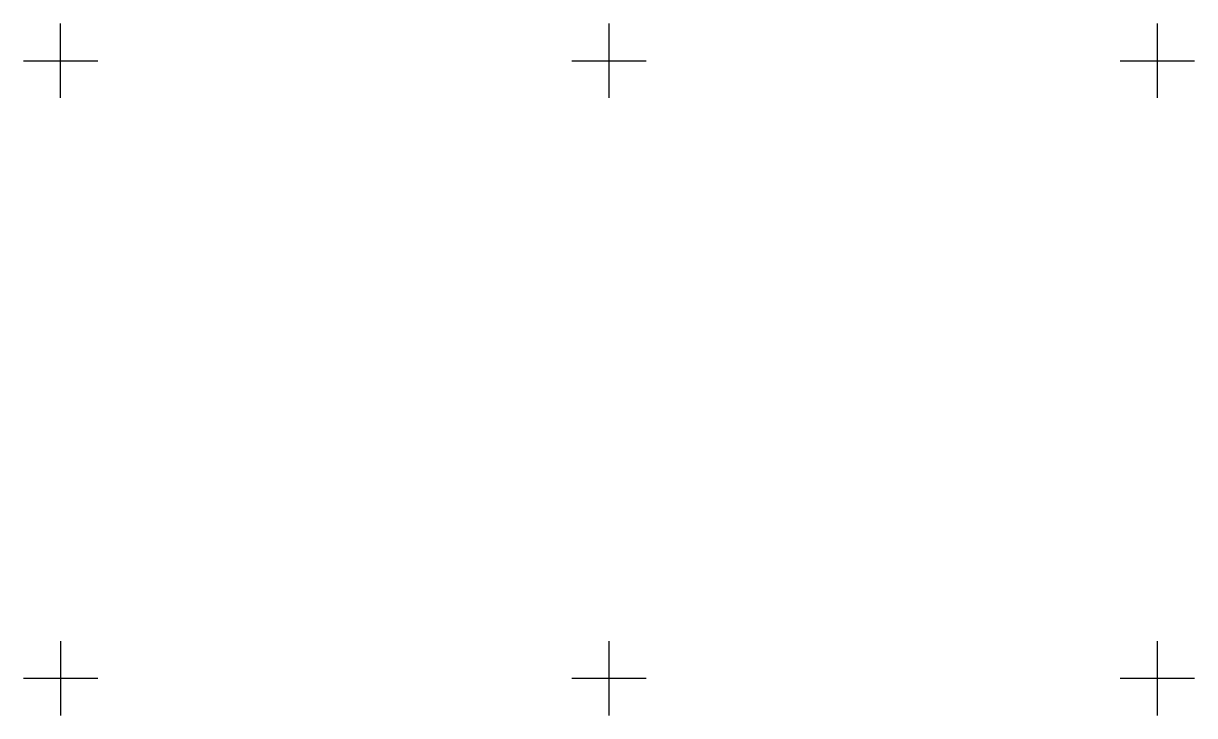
# Model space of a CAD drawing. Extents: x -195 to 161, y -8 to 88.
# Drawn here: x -0.6 to 160.6, y -7.6 to 87.6 of the extents above; entities outside this region: 1.
import ezdxf

# ---------------------------------------------------------------- set-up
doc = ezdxf.new("R2010")
doc.units = 0
doc.header["$LTSCALE"] = 10
doc.header["$MEASUREMENT"] = 0
doc.linetypes.add('CENTER', pattern=[2, 1.25, -0.25, 0.25, -0.25])
doc.layers.get('0').update_dxf_attribs({"linetype": 'CONTINUOUS'})
doc.layers.add('GENERAL', color=7, linetype='CONTINUOUS')

msp = doc.modelspace()

# ---------------------------------------------------------------- linework, layer by layer
at = {"color": 1, "linetype": 'CENTER', "extrusion": (0, 1, 0)}
msp.add_line((-195, 1, -174.75), (-195, 1, -225.25), dxfattribs=at)
at = {"layer": 'GENERAL', "color": 1, "linetype": 'CENTER'}
for p, q in [((4.5, 77.375, 0.4), (4.5, 87.625, 0.4)), ((80, 77.375, 0.4), (80, 87.625, 0.4)), ((155.5, 77.375, 0.4), (155.5, 87.625, 0.4)), ((-0.625, 82.5, 0.4), (9.625, 82.5, 0.4)), ((74.875, 82.5, 0.4), (85.125, 82.5, 0.4)), ((150.375, 82.5, 0.4), (160.625, 82.5, 0.4)), ((4.5, 2.625, 0.4), (4.5, -7.625, 0.4)), ((80, -7.625, 0.4), (80, 2.625, 0.4)), ((155.5, -7.625, 0.4), (155.5, 2.625, 0.4)), ((-0.625, -2.5, 0.4), (9.625, -2.5, 0.4)), ((74.875, -2.5, 0.4), (85.125, -2.5, 0.4)), ((150.375, -2.5, 0.4), (160.625, -2.5, 0.4))]:
    msp.add_line(p, q, dxfattribs=at)

doc.saveas('drawing.dxf')
